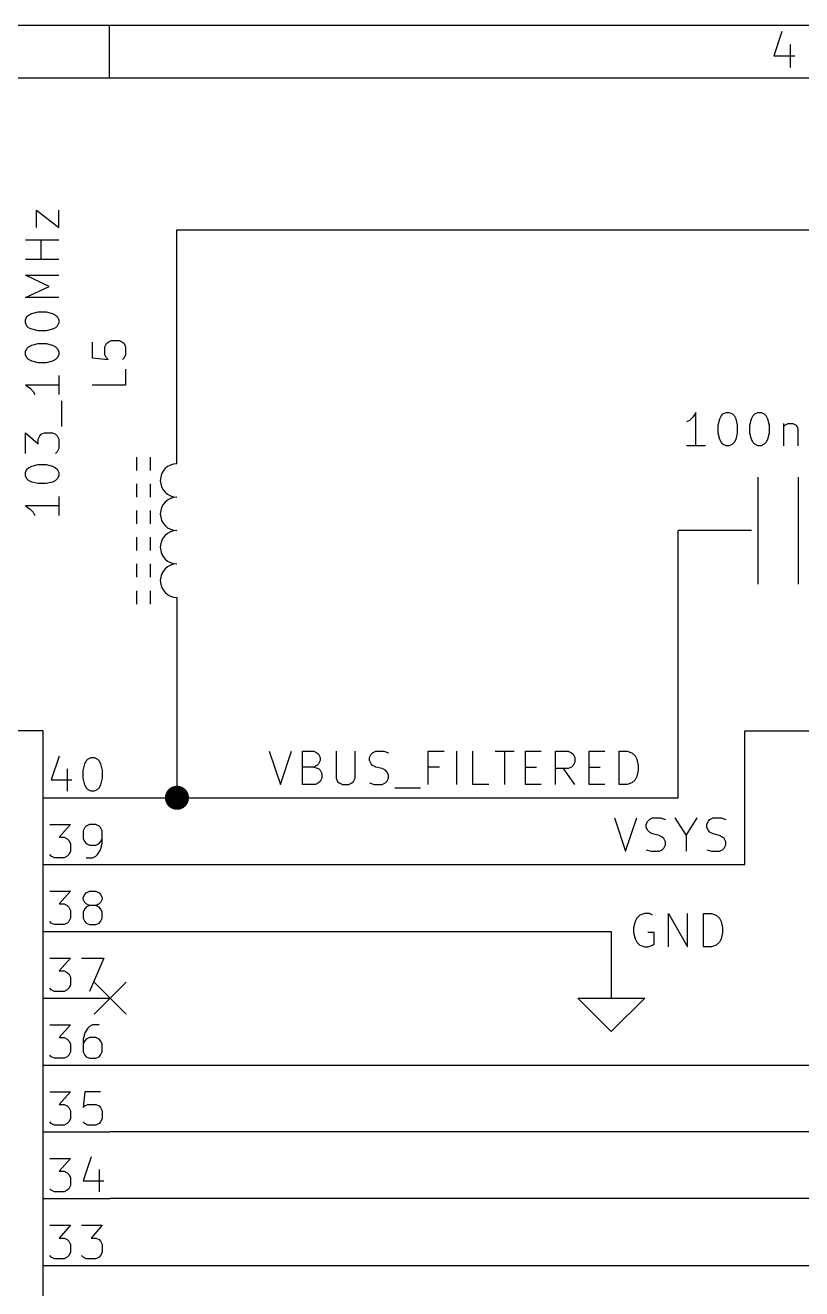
# Model space of a CAD drawing. Extents: x 0.4 to 11.3, y -7.9 to -0.4.
# Drawn here: x 6.173 to 7.335, y -2.285 to -0.394 of the extents above; entities that cross this region are included whole.
import ezdxf

# ---------------------------------------------------------------- set-up
doc = ezdxf.new("R2010")
doc.units = 0
doc.header["$MEASUREMENT"] = 0
for name, color, linetype in [('BLUE2', 5, 'CONTINUOUS'), ('CYAN2', 4, 'CONTINUOUS'), ('GRAY1', 251, 'CONTINUOUS'), ('GREEN3', 91, 'CONTINUOUS'), ('LYELLOW', 51, 'CONTINUOUS'), ('RED2', 1, 'CONTINUOUS'), ('RED3', 11, 'CONTINUOUS')]:
    doc.layers.add(name, color=color, linetype=linetype)

msp = doc.modelspace()

# ---------------------------------------------------------------- linework, layer by layer
at = {"layer": 'BLUE2', "linetype": 'CONTINUOUS'}
for p, q in [((6.276, -1.826), (6.324, -1.874)), ((6.324, -1.826), (6.276, -1.874))]:
    msp.add_line(p, q, dxfattribs=at)
at = {"layer": 'CYAN2', "linetype": 'CONTINUOUS'}
for p, q in [((6.1898, -0.696429), (6.1898, -0.67024)), ((6.1898, -0.67024), (6.22313, -0.696429)), ((6.1898, -0.696429), (6.1898, -0.67024)), ((6.1898, -0.67024), (6.22313, -0.696429)), ((6.22313, -0.696429), (6.22313, -0.67024)), ((6.22313, -0.696429), (6.22313, -0.67024)), ((6.22313, -0.71548), (6.17313, -0.71548)), ((6.22313, -0.71548), (6.17313, -0.71548)), ((6.19694, -0.744051), (6.19694, -0.71548)), ((6.19694, -0.744051), (6.19694, -0.71548)), ((6.22313, -0.744051), (6.17313, -0.744051)), ((6.22313, -0.744051), (6.17313, -0.744051)), ((6.20885, -0.784524), (6.17313, -0.767858)), ((6.17313, -0.767858), (6.22313, -0.767858)), ((6.20885, -0.784524), (6.17313, -0.767858)), ((6.17313, -0.767858), (6.22313, -0.767858)), ((6.17313, -0.801193), (6.20885, -0.784524)), ((6.17313, -0.801193), (6.20885, -0.784524)), ((6.22313, -0.801193), (6.17313, -0.801193)), ((6.22313, -0.801193), (6.17313, -0.801193)), ((6.17313, -0.834524), (6.17551, -0.829764)), ((6.17313, -0.834524), (6.17551, -0.829764)), ((6.17551, -0.829764), (6.17789, -0.827382)), ((6.17551, -0.829764), (6.17789, -0.827382)), ((6.17789, -0.827382), (6.18265, -0.825)), ((6.17789, -0.827382), (6.18265, -0.825)), ((6.18265, -0.825), (6.19218, -0.822618)), ((6.18265, -0.825), (6.19218, -0.822618)), ((6.19218, -0.822618), (6.20408, -0.822618)), ((6.19218, -0.822618), (6.20408, -0.822618)), ((6.20408, -0.822618), (6.21361, -0.825)), ((6.20408, -0.822618), (6.21361, -0.825)), ((6.21361, -0.825), (6.21837, -0.827382)), ((6.21361, -0.825), (6.21837, -0.827382)), ((6.21837, -0.827382), (6.22075, -0.829764)), ((6.21837, -0.827382), (6.22075, -0.829764)), ((6.22075, -0.829764), (6.22313, -0.834524)), ((6.22075, -0.829764), (6.22313, -0.834524)), ((6.17313, -0.839287), (6.17313, -0.834524)), ((6.17313, -0.839287), (6.17313, -0.834524)), ((6.17551, -0.844047), (6.17313, -0.839287)), ((6.17551, -0.844047), (6.17313, -0.839287)), ((6.17789, -0.846429), (6.17551, -0.844047)), ((6.17789, -0.846429), (6.17551, -0.844047)), ((6.18265, -0.848811), (6.17789, -0.846429)), ((6.18265, -0.848811), (6.17789, -0.846429)), ((6.19218, -0.851189), (6.18265, -0.848811)), ((6.19218, -0.851189), (6.18265, -0.848811)), ((6.21361, -0.848811), (6.20408, -0.851189)), ((6.21361, -0.848811), (6.20408, -0.851189)), ((6.21837, -0.846429), (6.21361, -0.848811)), ((6.21837, -0.846429), (6.21361, -0.848811)), ((6.22075, -0.844047), (6.21837, -0.846429)), ((6.22075, -0.844047), (6.21837, -0.846429)), ((6.22313, -0.839287), (6.22075, -0.844047)), ((6.22313, -0.839287), (6.22075, -0.844047)), ((6.22313, -0.834524), (6.22313, -0.839287)), ((6.22313, -0.834524), (6.22313, -0.839287)), ((6.20408, -0.851189), (6.19218, -0.851189)), ((6.20408, -0.851189), (6.19218, -0.851189)), ((6.27313, -0.867854), (6.27313, -0.891665)), ((6.27313, -0.867854), (6.27313, -0.891665)), ((6.29456, -0.870236), (6.29694, -0.867854)), ((6.29456, -0.870236), (6.29694, -0.867854)), ((6.29694, -0.867854), (6.3017, -0.865472)), ((6.29694, -0.867854), (6.3017, -0.865472)), ((6.3017, -0.865472), (6.31361, -0.865472)), ((6.3017, -0.865472), (6.31361, -0.865472)), ((6.31361, -0.865472), (6.31837, -0.867854)), ((6.31361, -0.865472), (6.31837, -0.867854)), ((6.31837, -0.867854), (6.32075, -0.870236)), ((6.31837, -0.867854), (6.32075, -0.870236)), ((6.17313, -0.882142), (6.17551, -0.877382)), ((6.17313, -0.882142), (6.17551, -0.877382)), ((6.17313, -0.886906), (6.17313, -0.882142)), ((6.17313, -0.886906), (6.17313, -0.882142)), ((6.17551, -0.891665), (6.17313, -0.886906)), ((6.17551, -0.891665), (6.17313, -0.886906)), ((6.17551, -0.877382), (6.17789, -0.875)), ((6.17551, -0.877382), (6.17789, -0.875)), ((6.17789, -0.875), (6.18265, -0.872618)), ((6.17789, -0.875), (6.18265, -0.872618)), ((6.18265, -0.872618), (6.19218, -0.870236)), ((6.18265, -0.872618), (6.19218, -0.870236)), ((6.19218, -0.870236), (6.20408, -0.870236)), ((6.19218, -0.870236), (6.20408, -0.870236)), ((6.20408, -0.870236), (6.21361, -0.872618)), ((6.20408, -0.870236), (6.21361, -0.872618)), ((6.21361, -0.872618), (6.21837, -0.875)), ((6.21361, -0.872618), (6.21837, -0.875)), ((6.21837, -0.875), (6.22075, -0.877382)), ((6.21837, -0.875), (6.22075, -0.877382)), ((6.22075, -0.877382), (6.22313, -0.882142)), ((6.22075, -0.877382), (6.22313, -0.882142)), ((6.22313, -0.886906), (6.22075, -0.891665)), ((6.22313, -0.886906), (6.22075, -0.891665)), ((6.22313, -0.882142), (6.22313, -0.886906)), ((6.22313, -0.882142), (6.22313, -0.886906)), ((6.29218, -0.874996), (6.29456, -0.870236)), ((6.29218, -0.874996), (6.29456, -0.870236)), ((6.29218, -0.886902), (6.29218, -0.874996)), ((6.29218, -0.886902), (6.29218, -0.874996)), ((6.29456, -0.891665), (6.29218, -0.886902)), ((6.29456, -0.891665), (6.29218, -0.886902)), ((6.32075, -0.870236), (6.32313, -0.874996)), ((6.32075, -0.870236), (6.32313, -0.874996)), ((6.32313, -0.886902), (6.32075, -0.891665)), ((6.32313, -0.886902), (6.32075, -0.891665)), ((6.32313, -0.874996), (6.32313, -0.886902)), ((6.32313, -0.874996), (6.32313, -0.886902)), ((6.17789, -0.894047), (6.17551, -0.891665)), ((6.17789, -0.894047), (6.17551, -0.891665)), ((6.18265, -0.896429), (6.17789, -0.894047)), ((6.18265, -0.896429), (6.17789, -0.894047)), ((6.19218, -0.898807), (6.18265, -0.896429)), ((6.19218, -0.898807), (6.18265, -0.896429)), ((6.20408, -0.898807), (6.19218, -0.898807)), ((6.20408, -0.898807), (6.19218, -0.898807)), ((6.21361, -0.896429), (6.20408, -0.898807)), ((6.21361, -0.896429), (6.20408, -0.898807)), ((6.21837, -0.894047), (6.21361, -0.896429)), ((6.21837, -0.894047), (6.21361, -0.896429)), ((6.22075, -0.891665), (6.21837, -0.894047)), ((6.22075, -0.891665), (6.21837, -0.894047)), ((6.27313, -0.891665), (6.29694, -0.894043)), ((6.27313, -0.891665), (6.29694, -0.894043)), ((6.29694, -0.894043), (6.29456, -0.891665)), ((6.29694, -0.894043), (6.29456, -0.891665)), ((6.32075, -0.891665), (6.31837, -0.894043)), ((6.32075, -0.891665), (6.31837, -0.894043)), ((6.22313, -0.917854), (6.22313, -0.946425)), ((6.22313, -0.917854), (6.22313, -0.946425)), ((6.32313, -0.908331), (6.32313, -0.932142)), ((6.32313, -0.908331), (6.32313, -0.932142)), ((6.22313, -0.932142), (6.17313, -0.932142)), ((6.17313, -0.932142), (6.18028, -0.936902)), ((6.22313, -0.932142), (6.17313, -0.932142)), ((6.17313, -0.932142), (6.18028, -0.936902)), ((6.18028, -0.936902), (6.18504, -0.941665)), ((6.18028, -0.936902), (6.18504, -0.941665)), ((6.18504, -0.941665), (6.18742, -0.946425)), ((6.18504, -0.941665), (6.18742, -0.946425)), ((6.32313, -0.932142), (6.27313, -0.932142)), ((6.32313, -0.932142), (6.27313, -0.932142)), ((6.22789, -0.994047), (6.22789, -0.955949)), ((6.22789, -0.994047), (6.22789, -0.955949)), ((7.17186, -0.980276), (7.1671, -0.985035)), ((7.17662, -0.97313), (7.17186, -0.980276)), ((7.17662, -1.02313), (7.17662, -0.97313)), ((7.20996, -0.992177), (7.21233, -0.982654)), ((7.21233, -0.982654), (7.21472, -0.977894)), ((7.21472, -0.977894), (7.2171, -0.975512)), ((7.2171, -0.975512), (7.22186, -0.97313)), ((7.22186, -0.97313), (7.22662, -0.97313)), ((7.22662, -0.97313), (7.23138, -0.975512)), ((7.23138, -0.975512), (7.23376, -0.977894)), ((7.23376, -0.977894), (7.23615, -0.982654)), ((7.23615, -0.982654), (7.23853, -0.992177)), ((7.25757, -0.992177), (7.25995, -0.982654)), ((7.25995, -0.982654), (7.26233, -0.977894)), ((7.26233, -0.977894), (7.26472, -0.975512)), ((7.26472, -0.975512), (7.26948, -0.97313)), ((7.26948, -0.97313), (7.27424, -0.97313)), ((7.27424, -0.97313), (7.279, -0.975512)), ((7.279, -0.975512), (7.28138, -0.977894)), ((7.28138, -0.977894), (7.28376, -0.982654)), ((7.28376, -0.982654), (7.28615, -0.992177)), ((7.1671, -0.985035), (7.16234, -0.987417)), ((7.20996, -1.00408), (7.20996, -0.992177)), ((7.23853, -0.992177), (7.23853, -1.00408)), ((7.25757, -1.00408), (7.25757, -0.992177)), ((7.28615, -0.992177), (7.28615, -1.00408)), ((7.30757, -0.989799), (7.30757, -1.02313)), ((7.30757, -0.994559), (7.30995, -0.992177)), ((7.30995, -0.992177), (7.31472, -0.989799)), ((7.31472, -0.989799), (7.32186, -0.989799)), ((7.32186, -0.989799), (7.32662, -0.992177)), ((7.32662, -0.992177), (7.329, -0.996941)), ((7.329, -0.996941), (7.329, -1.02313)), ((6.17313, -1.03452), (6.17313, -1.00357)), ((6.17313, -1.00357), (6.19218, -1.02024)), ((6.17313, -1.03452), (6.17313, -1.00357)), ((6.17313, -1.00357), (6.19218, -1.02024)), ((6.19218, -1.01309), (6.19456, -1.00833)), ((6.19218, -1.01309), (6.19456, -1.00833)), ((6.19218, -1.02024), (6.19218, -1.01309)), ((6.19218, -1.02024), (6.19218, -1.01309)), ((6.19456, -1.00833), (6.19694, -1.00595)), ((6.19456, -1.00833), (6.19694, -1.00595)), ((6.19694, -1.00595), (6.2017, -1.00357)), ((6.19694, -1.00595), (6.2017, -1.00357)), ((6.2017, -1.00357), (6.21361, -1.00357)), ((6.2017, -1.00357), (6.21361, -1.00357)), ((6.21361, -1.00357), (6.21837, -1.00595)), ((6.21361, -1.00357), (6.21837, -1.00595)), ((6.21837, -1.00595), (6.22075, -1.00833)), ((6.21837, -1.00595), (6.22075, -1.00833)), ((6.22075, -1.00833), (6.22313, -1.01309)), ((6.22075, -1.00833), (6.22313, -1.01309)), ((6.22313, -1.01309), (6.22313, -1.02738)), ((6.22313, -1.01309), (6.22313, -1.02738)), ((7.21233, -1.01361), (7.20996, -1.00408)), ((7.21472, -1.01837), (7.21233, -1.01361)), ((7.2171, -1.02075), (7.21472, -1.01837)), ((7.22186, -1.02313), (7.2171, -1.02075)), ((7.23138, -1.02075), (7.22662, -1.02313)), ((7.23376, -1.01837), (7.23138, -1.02075)), ((7.23615, -1.01361), (7.23376, -1.01837)), ((7.23853, -1.00408), (7.23615, -1.01361)), ((7.25995, -1.01361), (7.25757, -1.00408)), ((7.26233, -1.01837), (7.25995, -1.01361)), ((7.26472, -1.02075), (7.26233, -1.01837)), ((7.26948, -1.02313), (7.26472, -1.02075)), ((7.279, -1.02075), (7.27424, -1.02313)), ((7.28138, -1.01837), (7.279, -1.02075)), ((7.28376, -1.01361), (7.28138, -1.01837)), ((7.28615, -1.00408), (7.28376, -1.01361)), ((6.22075, -1.03214), (6.21837, -1.03452)), ((6.22075, -1.03214), (6.21837, -1.03452)), ((6.22313, -1.02738), (6.22075, -1.03214)), ((6.22313, -1.02738), (6.22075, -1.03214)), ((7.19091, -1.02313), (7.16234, -1.02313)), ((7.22662, -1.02313), (7.22186, -1.02313)), ((7.27424, -1.02313), (7.26948, -1.02313)), ((6.17313, -1.06309), (6.17551, -1.05833)), ((6.17313, -1.06309), (6.17551, -1.05833)), ((6.17551, -1.05833), (6.17789, -1.05595)), ((6.17551, -1.05833), (6.17789, -1.05595)), ((6.17789, -1.05595), (6.18265, -1.05357)), ((6.17789, -1.05595), (6.18265, -1.05357)), ((6.18265, -1.05357), (6.19218, -1.05119)), ((6.18265, -1.05357), (6.19218, -1.05119)), ((6.19218, -1.05119), (6.20408, -1.05119)), ((6.19218, -1.05119), (6.20408, -1.05119)), ((6.20408, -1.05119), (6.21361, -1.05357)), ((6.20408, -1.05119), (6.21361, -1.05357)), ((6.21361, -1.05357), (6.21837, -1.05595)), ((6.21361, -1.05357), (6.21837, -1.05595)), ((6.21837, -1.05595), (6.22075, -1.05833)), ((6.21837, -1.05595), (6.22075, -1.05833)), ((6.22075, -1.05833), (6.22313, -1.06309)), ((6.22075, -1.05833), (6.22313, -1.06309)), ((6.17313, -1.06785), (6.17313, -1.06309)), ((6.17313, -1.06785), (6.17313, -1.06309)), ((6.17551, -1.07261), (6.17313, -1.06785)), ((6.17551, -1.07261), (6.17313, -1.06785)), ((6.17789, -1.075), (6.17551, -1.07261)), ((6.17789, -1.075), (6.17551, -1.07261)), ((6.18265, -1.07738), (6.17789, -1.075)), ((6.18265, -1.07738), (6.17789, -1.075)), ((6.19218, -1.07976), (6.18265, -1.07738)), ((6.19218, -1.07976), (6.18265, -1.07738)), ((6.21361, -1.07738), (6.20408, -1.07976)), ((6.21361, -1.07738), (6.20408, -1.07976)), ((6.21837, -1.075), (6.21361, -1.07738)), ((6.21837, -1.075), (6.21361, -1.07738)), ((6.22075, -1.07261), (6.21837, -1.075)), ((6.22075, -1.07261), (6.21837, -1.075)), ((6.22313, -1.06785), (6.22075, -1.07261)), ((6.22313, -1.06785), (6.22075, -1.07261)), ((6.22313, -1.06309), (6.22313, -1.06785)), ((6.22313, -1.06309), (6.22313, -1.06785)), ((6.20408, -1.07976), (6.19218, -1.07976)), ((6.20408, -1.07976), (6.19218, -1.07976)), ((6.22313, -1.11309), (6.17313, -1.11309)), ((6.17313, -1.11309), (6.18028, -1.11785)), ((6.22313, -1.11309), (6.17313, -1.11309)), ((6.17313, -1.11309), (6.18028, -1.11785)), ((6.22313, -1.0988), (6.22313, -1.12737)), ((6.22313, -1.0988), (6.22313, -1.12737)), ((6.18028, -1.11785), (6.18504, -1.12261)), ((6.18028, -1.11785), (6.18504, -1.12261)), ((6.18504, -1.12261), (6.18742, -1.12737)), ((6.18504, -1.12261), (6.18742, -1.12737)), ((7.08571, -1.73504), (7.08333, -1.74456)), ((7.08809, -1.73028), (7.08571, -1.73504)), ((7.09286, -1.72551), (7.08809, -1.73028)), ((7.1, -1.72313), (7.09286, -1.72551)), ((7.10714, -1.72313), (7.1, -1.72313)), ((7.11191, -1.72551), (7.10714, -1.72313)), ((7.13571, -1.77313), (7.13571, -1.72313)), ((7.13571, -1.72313), (7.16428, -1.77313)), ((7.16428, -1.77313), (7.16428, -1.72313)), ((7.18809, -1.77313), (7.18809, -1.72313)), ((7.18809, -1.72313), (7.2, -1.72313)), ((7.2, -1.72313), (7.20714, -1.72551)), ((7.20714, -1.72551), (7.21191, -1.73028)), ((7.21191, -1.73028), (7.21429, -1.73504)), ((7.21429, -1.73504), (7.21667, -1.74456)), ((7.08333, -1.74456), (7.08333, -1.7517)), ((7.08333, -1.7517), (7.08571, -1.76122)), ((7.11428, -1.7517), (7.10476, -1.7517)), ((7.11428, -1.76837), (7.11428, -1.7517)), ((7.21667, -1.7517), (7.21429, -1.76122)), ((7.21667, -1.74456), (7.21667, -1.7517)), ((7.08571, -1.76122), (7.08809, -1.76599)), ((7.08809, -1.76599), (7.09286, -1.77075)), ((7.09286, -1.77075), (7.1, -1.77313)), ((7.1, -1.77313), (7.10476, -1.77313)), ((7.10476, -1.77313), (7.11191, -1.77075)), ((7.11191, -1.77075), (7.11428, -1.76837)), ((7.2, -1.77313), (7.18809, -1.77313)), ((7.20714, -1.77075), (7.2, -1.77313)), ((7.21191, -1.76599), (7.20714, -1.77075)), ((7.21429, -1.76122), (7.21191, -1.76599))]:
    msp.add_line(p, q, dxfattribs=at)
at = {"layer": 'GRAY1', "linetype": 'CONTINUOUS'}
for p, q in [((6.53809, -1.48013), (6.55476, -1.53013)), ((6.55476, -1.53013), (6.57143, -1.48013)), ((6.58809, -1.53013), (6.58809, -1.48013)), ((6.58809, -1.48013), (6.60476, -1.48013)), ((6.60476, -1.48013), (6.60952, -1.48251)), ((6.60952, -1.48251), (6.61191, -1.48489)), ((6.61191, -1.48489), (6.61429, -1.48965)), ((6.61429, -1.48965), (6.61429, -1.49441)), ((6.63809, -1.48013), (6.63809, -1.5206)), ((6.66667, -1.5206), (6.66667, -1.48013)), ((6.6881, -1.48965), (6.69048, -1.48489)), ((6.6881, -1.49441), (6.6881, -1.48965)), ((6.69048, -1.48489), (6.69286, -1.48251)), ((6.69286, -1.48251), (6.69762, -1.48013)), ((6.69762, -1.48013), (6.70952, -1.48013)), ((6.70952, -1.48013), (6.71667, -1.48251)), ((6.77619, -1.53013), (6.77619, -1.48013)), ((6.77619, -1.48013), (6.8, -1.48013)), ((6.81905, -1.53013), (6.81905, -1.48013)), ((6.84286, -1.53013), (6.84286, -1.48013)), ((6.87619, -1.48013), (6.90476, -1.48013)), ((6.89048, -1.53013), (6.89048, -1.48013)), ((6.92143, -1.53013), (6.92143, -1.48013)), ((6.92143, -1.48013), (6.94524, -1.48013)), ((6.96667, -1.53013), (6.96667, -1.48013)), ((6.96667, -1.48013), (6.98571, -1.48013)), ((6.98571, -1.48013), (6.99048, -1.48251)), ((6.99048, -1.48251), (6.99286, -1.48489)), ((6.99286, -1.48489), (6.99524, -1.48965)), ((6.99524, -1.48965), (6.99524, -1.4968)), ((7.01667, -1.53013), (7.01667, -1.48013)), ((7.01667, -1.48013), (7.04048, -1.48013)), ((7.0619, -1.53013), (7.0619, -1.48013)), ((7.0619, -1.48013), (7.07381, -1.48013)), ((7.07381, -1.48013), (7.08095, -1.48251)), ((7.08095, -1.48251), (7.08571, -1.48727)), ((7.08571, -1.48727), (7.08809, -1.49203)), ((7.08809, -1.49203), (7.09047, -1.50156)), ((6.60476, -1.50394), (6.58809, -1.50394)), ((6.60952, -1.50156), (6.60476, -1.50394)), ((6.60476, -1.50394), (6.61191, -1.50632)), ((6.61191, -1.49917), (6.60952, -1.50156)), ((6.61429, -1.49441), (6.61191, -1.49917)), ((6.61191, -1.50632), (6.61429, -1.5087)), ((6.61429, -1.5087), (6.61667, -1.51346)), ((6.69048, -1.49917), (6.6881, -1.49441)), ((6.69286, -1.50156), (6.69048, -1.49917)), ((6.69762, -1.50394), (6.69286, -1.50156)), ((6.70715, -1.50632), (6.69762, -1.50394)), ((6.71191, -1.5087), (6.70715, -1.50632)), ((6.71429, -1.51108), (6.71191, -1.5087)), ((6.71667, -1.51584), (6.71429, -1.51108)), ((6.79286, -1.50394), (6.77619, -1.50394)), ((6.92143, -1.50394), (6.9381, -1.50394)), ((6.98571, -1.50632), (6.96667, -1.50632)), ((6.99524, -1.53013), (6.97857, -1.50632)), ((6.99048, -1.50394), (6.98571, -1.50632)), ((6.99286, -1.50156), (6.99048, -1.50394)), ((6.99524, -1.4968), (6.99286, -1.50156)), ((7.01667, -1.50394), (7.03333, -1.50394)), ((7.09047, -1.5087), (7.08809, -1.51822)), ((7.09047, -1.50156), (7.09047, -1.5087)), ((6.60714, -1.53013), (6.58809, -1.53013)), ((6.61191, -1.52775), (6.60714, -1.53013)), ((6.61429, -1.52537), (6.61191, -1.52775)), ((6.61667, -1.5206), (6.61429, -1.52537)), ((6.61667, -1.51346), (6.61667, -1.5206)), ((6.63809, -1.5206), (6.64048, -1.52537)), ((6.64048, -1.52537), (6.64286, -1.52775)), ((6.64286, -1.52775), (6.64762, -1.53013)), ((6.64762, -1.53013), (6.65714, -1.53013)), ((6.65714, -1.53013), (6.66191, -1.52775)), ((6.66191, -1.52775), (6.66429, -1.52537)), ((6.66429, -1.52537), (6.66667, -1.5206)), ((6.6881, -1.52775), (6.69524, -1.53013)), ((6.69524, -1.53013), (6.70715, -1.53013)), ((6.70715, -1.53013), (6.71191, -1.52775)), ((6.71191, -1.52775), (6.71429, -1.52537)), ((6.71429, -1.52537), (6.71667, -1.5206)), ((6.71667, -1.5206), (6.71667, -1.51584)), ((6.86667, -1.53013), (6.84286, -1.53013)), ((6.94524, -1.53013), (6.92143, -1.53013)), ((7.04048, -1.53013), (7.01667, -1.53013)), ((7.07381, -1.53013), (7.0619, -1.53013)), ((7.08095, -1.52775), (7.07381, -1.53013)), ((7.08571, -1.52298), (7.08095, -1.52775)), ((7.08809, -1.51822), (7.08571, -1.52298)), ((6.72619, -1.53489), (6.76429, -1.53489)), ((7.05476, -1.58013), (7.07143, -1.63013)), ((7.07143, -1.63013), (7.08809, -1.58013)), ((7.10238, -1.58965), (7.10476, -1.58489)), ((7.10476, -1.58489), (7.10714, -1.58251)), ((7.10714, -1.58251), (7.11191, -1.58013)), ((7.11191, -1.58013), (7.12381, -1.58013)), ((7.12381, -1.58013), (7.13095, -1.58251)), ((7.14524, -1.58013), (7.1619, -1.60632)), ((7.1619, -1.60632), (7.17857, -1.58013)), ((7.19286, -1.58965), (7.19524, -1.58489)), ((7.19524, -1.58489), (7.19762, -1.58251)), ((7.19762, -1.58251), (7.20238, -1.58013)), ((7.20238, -1.58013), (7.21428, -1.58013)), ((7.21428, -1.58013), (7.22143, -1.58251)), ((7.10238, -1.59441), (7.10238, -1.58965)), ((7.10476, -1.59917), (7.10238, -1.59441)), ((7.10714, -1.60156), (7.10476, -1.59917)), ((7.11191, -1.60394), (7.10714, -1.60156)), ((7.12143, -1.60632), (7.11191, -1.60394)), ((7.12619, -1.6087), (7.12143, -1.60632)), ((7.1619, -1.60632), (7.1619, -1.63013)), ((7.19286, -1.59441), (7.19286, -1.58965)), ((7.19524, -1.59917), (7.19286, -1.59441)), ((7.19762, -1.60156), (7.19524, -1.59917)), ((7.20238, -1.60394), (7.19762, -1.60156)), ((7.21191, -1.60632), (7.20238, -1.60394)), ((7.21667, -1.6087), (7.21191, -1.60632)), ((7.12857, -1.61108), (7.12619, -1.6087)), ((7.12619, -1.62775), (7.12857, -1.62537)), ((7.13095, -1.61584), (7.12857, -1.61108)), ((7.12857, -1.62537), (7.13095, -1.6206)), ((7.13095, -1.6206), (7.13095, -1.61584)), ((7.21905, -1.61108), (7.21667, -1.6087)), ((7.21667, -1.62775), (7.21905, -1.62537)), ((7.22143, -1.61584), (7.21905, -1.61108)), ((7.21905, -1.62537), (7.22143, -1.6206)), ((7.22143, -1.6206), (7.22143, -1.61584)), ((7.10238, -1.62775), (7.10952, -1.63013)), ((7.10952, -1.63013), (7.12143, -1.63013)), ((7.12143, -1.63013), (7.12619, -1.62775)), ((7.19286, -1.62775), (7.2, -1.63013)), ((7.2, -1.63013), (7.21191, -1.63013)), ((7.21191, -1.63013), (7.21667, -1.62775))]:
    msp.add_line(p, q, dxfattribs=at)
at = {"layer": 'GREEN3', "linetype": 'CONTINUOUS'}
for p, q in [((6.4, -1), (6.4, -0.7)), ((6.4, -0.7), (8.65, -0.7)), ((7.15, -1.55), (7.15, -1.15)), ((6.4, -1.3), (6.4, -1.55)), ((7.25, -1.65), (7.25, -1.45)), ((7.25, -1.45), (7.6, -1.45)), ((6.3, -1.55), (6.4, -1.55)), ((6.4, -1.55), (7.15, -1.55)), ((6.3, -1.65), (7.25, -1.65)), ((6.3, -1.75), (7.05, -1.75)), ((7.05, -1.75), (7.05, -1.8)), ((6.3, -1.95), (7.55, -1.95)), ((8.7, -2.05), (6.3, -2.05)), ((8.9, -2.15), (6.3, -2.15)), ((6.3, -2.25), (8.8, -2.25))]:
    msp.add_line(p, q, dxfattribs=at)
at = {"layer": 'GREEN3', "const_width": 0.018}
msp.add_lwpolyline([(6.391, -1.55, 1), (6.409, -1.55, 1)], format="xyb", close=True, dxfattribs=at)
at = {"layer": 'LYELLOW', "linetype": 'CONTINUOUS'}
for p, q in [((6.2, -1.45), (5, -1.45)), ((6.2, -3.55), (6.2, -1.45))]:
    msp.add_line(p, q, dxfattribs=at)
at = {"layer": 'RED2', "linetype": 'CONTINUOUS'}
for p, q in [((0.393701, -0.393701), (11.2993, -0.393701)), ((6.29921, -0.472441), (6.29921, -0.393701)), ((7.3054, -0.403134), (7.29321, -0.439689)), ((7.31758, -0.42263), (7.31758, -0.456752)), ((7.29321, -0.439689), (7.32489, -0.439689)), ((0.472441, -0.472441), (11.2206, -0.472441)), ((6.4, -1.05), (6.4, -1)), ((6.4, -1.05), (6.4, -1)), ((6.34, -1.06), (6.34, -1.04)), ((6.36, -1.04), (6.36, -1.06)), ((7.27, -1.23), (7.27, -1.07)), ((7.33, -1.23), (7.33, -1.07)), ((6.34, -1.1), (6.34, -1.08)), ((6.36, -1.08), (6.36, -1.1)), ((6.34, -1.14), (6.34, -1.12)), ((6.36, -1.12), (6.36, -1.14)), ((7.26, -1.15), (7.15, -1.15)), ((6.34, -1.18), (6.34, -1.16)), ((6.36, -1.16), (6.36, -1.18)), ((6.34, -1.22), (6.34, -1.2)), ((6.36, -1.2), (6.36, -1.22)), ((6.34, -1.26), (6.34, -1.24)), ((6.36, -1.24), (6.36, -1.26)), ((6.4, -1.25), (6.4, -1.3)), ((6.4, -1.25), (6.4, -1.3)), ((6.2, -1.45), (5, -1.45)), ((6.2, -3.55), (6.2, -1.45)), ((6.2, -1.55), (6.3, -1.55)), ((6.2, -1.55), (6.3, -1.55)), ((6.2, -1.65), (6.3, -1.65)), ((6.2, -1.65), (6.3, -1.65)), ((6.2, -1.75), (6.3, -1.75)), ((6.2, -1.75), (6.3, -1.75)), ((7.05, -1.8), (7.05, -1.85)), ((6.2, -1.85), (6.3, -1.85)), ((6.2, -1.85), (6.3, -1.85)), ((7.05, -1.9), (7, -1.85)), ((7, -1.85), (7.05, -1.85)), ((7.05, -1.85), (7.1, -1.85)), ((7.1, -1.85), (7.05, -1.9)), ((6.2, -1.95), (6.3, -1.95)), ((6.2, -1.95), (6.3, -1.95)), ((6.2, -2.05), (6.3, -2.05)), ((6.2, -2.05), (6.3, -2.05)), ((6.2, -2.15), (6.3, -2.15)), ((6.2, -2.15), (6.3, -2.15)), ((6.2, -2.25), (6.3, -2.25)), ((6.2, -2.25), (6.3, -2.25))]:
    msp.add_line(p, q, dxfattribs=at)
at = {"layer": 'RED2'}
for centre in [(6.40011, -1.075), (6.40011, -1.125), (6.40011, -1.175), (6.40011, -1.225)]:
    msp.add_arc(centre, 0.025, -269.756, -90.2436, dxfattribs=at)
at = {"layer": 'RED3', "linetype": 'CONTINUOUS'}
for p, q in [((6.22381, -1.4875), (6.21191, -1.52321)), ((6.22381, -1.4875), (6.21191, -1.52321)), ((6.26428, -1.49464), (6.26667, -1.49226)), ((6.26428, -1.49464), (6.26667, -1.49226)), ((6.26667, -1.49226), (6.27143, -1.48988)), ((6.26667, -1.49226), (6.27143, -1.48988)), ((6.27143, -1.48988), (6.27619, -1.48988)), ((6.27143, -1.48988), (6.27619, -1.48988)), ((6.27619, -1.48988), (6.28095, -1.49226)), ((6.27619, -1.48988), (6.28095, -1.49226)), ((6.28095, -1.49226), (6.28333, -1.49464)), ((6.28095, -1.49226), (6.28333, -1.49464)), ((6.23571, -1.50655), (6.23571, -1.53988)), ((6.23571, -1.50655), (6.23571, -1.53988)), ((6.25952, -1.50893), (6.2619, -1.4994)), ((6.25952, -1.50893), (6.2619, -1.4994)), ((6.25952, -1.52083), (6.25952, -1.50893)), ((6.25952, -1.52083), (6.25952, -1.50893)), ((6.2619, -1.4994), (6.26428, -1.49464)), ((6.2619, -1.4994), (6.26428, -1.49464)), ((6.28333, -1.49464), (6.28571, -1.4994)), ((6.28333, -1.49464), (6.28571, -1.4994)), ((6.28571, -1.4994), (6.28809, -1.50893)), ((6.28571, -1.4994), (6.28809, -1.50893)), ((6.28809, -1.50893), (6.28809, -1.52083)), ((6.28809, -1.50893), (6.28809, -1.52083)), ((6.21191, -1.52321), (6.24285, -1.52321)), ((6.21191, -1.52321), (6.24285, -1.52321)), ((6.2619, -1.53035), (6.25952, -1.52083)), ((6.2619, -1.53035), (6.25952, -1.52083)), ((6.26428, -1.53512), (6.2619, -1.53035)), ((6.26428, -1.53512), (6.2619, -1.53035)), ((6.28571, -1.53035), (6.28333, -1.53512)), ((6.28571, -1.53035), (6.28333, -1.53512)), ((6.28809, -1.52083), (6.28571, -1.53035)), ((6.28809, -1.52083), (6.28571, -1.53035)), ((6.26667, -1.5375), (6.26428, -1.53512)), ((6.26667, -1.5375), (6.26428, -1.53512)), ((6.27143, -1.53988), (6.26667, -1.5375)), ((6.27143, -1.53988), (6.26667, -1.5375)), ((6.27619, -1.53988), (6.27143, -1.53988)), ((6.27619, -1.53988), (6.27143, -1.53988)), ((6.28095, -1.5375), (6.27619, -1.53988)), ((6.28095, -1.5375), (6.27619, -1.53988)), ((6.28333, -1.53512), (6.28095, -1.5375)), ((6.28333, -1.53512), (6.28095, -1.5375)), ((6.20952, -1.58988), (6.24048, -1.58988)), ((6.20952, -1.58988), (6.24048, -1.58988)), ((6.24048, -1.58988), (6.22381, -1.60893)), ((6.24048, -1.58988), (6.22381, -1.60893)), ((6.2619, -1.59464), (6.25952, -1.5994)), ((6.2619, -1.59464), (6.25952, -1.5994)), ((6.25952, -1.5994), (6.25952, -1.61131)), ((6.25952, -1.5994), (6.25952, -1.61131)), ((6.26428, -1.59226), (6.2619, -1.59464)), ((6.26428, -1.59226), (6.2619, -1.59464)), ((6.26905, -1.58988), (6.26428, -1.59226)), ((6.26905, -1.58988), (6.26428, -1.59226)), ((6.27857, -1.58988), (6.26905, -1.58988)), ((6.27857, -1.58988), (6.26905, -1.58988)), ((6.28333, -1.59226), (6.27857, -1.58988)), ((6.28333, -1.59226), (6.27857, -1.58988)), ((6.28571, -1.59464), (6.28333, -1.59226)), ((6.28571, -1.59464), (6.28333, -1.59226)), ((6.28809, -1.5994), (6.28571, -1.59464)), ((6.28809, -1.5994), (6.28571, -1.59464)), ((6.28809, -1.61845), (6.28809, -1.5994)), ((6.28809, -1.61845), (6.28809, -1.5994)), ((6.22381, -1.60893), (6.23095, -1.60893)), ((6.22381, -1.60893), (6.23095, -1.60893)), ((6.23095, -1.60893), (6.23571, -1.61131)), ((6.23095, -1.60893), (6.23571, -1.61131)), ((6.23571, -1.61131), (6.23809, -1.61369)), ((6.23571, -1.61131), (6.23809, -1.61369)), ((6.23809, -1.61369), (6.24048, -1.61845)), ((6.23809, -1.61369), (6.24048, -1.61845)), ((6.24048, -1.61845), (6.24048, -1.63035)), ((6.24048, -1.61845), (6.24048, -1.63035)), ((6.25952, -1.61131), (6.2619, -1.61607)), ((6.25952, -1.61131), (6.2619, -1.61607)), ((6.2619, -1.61607), (6.26428, -1.61845)), ((6.2619, -1.61607), (6.26428, -1.61845)), ((6.26428, -1.61845), (6.26905, -1.62083)), ((6.26428, -1.61845), (6.26905, -1.62083)), ((6.26905, -1.62083), (6.27857, -1.62083)), ((6.26905, -1.62083), (6.27857, -1.62083)), ((6.27857, -1.62083), (6.28333, -1.61845)), ((6.27857, -1.62083), (6.28333, -1.61845)), ((6.28333, -1.61845), (6.28571, -1.61607)), ((6.28333, -1.61845), (6.28571, -1.61607)), ((6.28571, -1.61607), (6.28809, -1.61131)), ((6.28571, -1.61607), (6.28809, -1.61131)), ((6.28571, -1.62797), (6.28809, -1.61845)), ((6.28571, -1.62797), (6.28809, -1.61845)), ((6.21191, -1.6375), (6.20952, -1.63512)), ((6.21191, -1.6375), (6.20952, -1.63512)), ((6.21667, -1.63988), (6.21191, -1.6375)), ((6.21667, -1.63988), (6.21191, -1.6375)), ((6.23095, -1.63988), (6.21667, -1.63988)), ((6.23095, -1.63988), (6.21667, -1.63988)), ((6.23571, -1.6375), (6.23095, -1.63988)), ((6.23571, -1.6375), (6.23095, -1.63988)), ((6.23809, -1.63512), (6.23571, -1.6375)), ((6.23809, -1.63512), (6.23571, -1.6375)), ((6.24048, -1.63035), (6.23809, -1.63512)), ((6.24048, -1.63035), (6.23809, -1.63512)), ((6.26428, -1.63988), (6.27381, -1.63988)), ((6.26428, -1.63988), (6.27381, -1.63988)), ((6.27381, -1.63988), (6.27857, -1.6375)), ((6.27381, -1.63988), (6.27857, -1.6375)), ((6.27857, -1.6375), (6.28095, -1.63512)), ((6.27857, -1.6375), (6.28095, -1.63512)), ((6.28095, -1.63512), (6.28571, -1.62797)), ((6.28095, -1.63512), (6.28571, -1.62797)), ((6.20952, -1.68988), (6.24048, -1.68988)), ((6.20952, -1.68988), (6.24048, -1.68988)), ((6.24048, -1.68988), (6.22381, -1.70893)), ((6.24048, -1.68988), (6.22381, -1.70893)), ((6.25952, -1.6994), (6.2619, -1.69464)), ((6.25952, -1.6994), (6.2619, -1.69464)), ((6.25952, -1.70178), (6.25952, -1.6994)), ((6.25952, -1.70178), (6.25952, -1.6994)), ((6.2619, -1.70655), (6.25952, -1.70178)), ((6.2619, -1.70655), (6.25952, -1.70178)), ((6.2619, -1.69464), (6.26428, -1.69226)), ((6.2619, -1.69464), (6.26428, -1.69226)), ((6.26428, -1.69226), (6.26905, -1.68988)), ((6.26428, -1.69226), (6.26905, -1.68988)), ((6.26905, -1.68988), (6.27857, -1.68988)), ((6.26905, -1.68988), (6.27857, -1.68988)), ((6.27857, -1.68988), (6.28333, -1.69226)), ((6.27857, -1.68988), (6.28333, -1.69226)), ((6.28333, -1.69226), (6.28571, -1.69464)), ((6.28333, -1.69226), (6.28571, -1.69464)), ((6.28571, -1.69464), (6.28809, -1.6994)), ((6.28571, -1.69464), (6.28809, -1.6994)), ((6.28809, -1.70178), (6.28571, -1.70655)), ((6.28809, -1.70178), (6.28571, -1.70655)), ((6.28809, -1.6994), (6.28809, -1.70178)), ((6.28809, -1.6994), (6.28809, -1.70178)), ((6.22381, -1.70893), (6.23095, -1.70893)), ((6.22381, -1.70893), (6.23095, -1.70893)), ((6.23095, -1.70893), (6.23571, -1.71131)), ((6.23095, -1.70893), (6.23571, -1.71131)), ((6.23571, -1.71131), (6.23809, -1.71369)), ((6.23571, -1.71131), (6.23809, -1.71369)), ((6.23809, -1.71369), (6.24048, -1.71845)), ((6.23809, -1.71369), (6.24048, -1.71845)), ((6.24048, -1.71845), (6.24048, -1.73035)), ((6.24048, -1.71845), (6.24048, -1.73035)), ((6.2619, -1.71607), (6.25952, -1.72083)), ((6.2619, -1.71607), (6.25952, -1.72083)), ((6.25952, -1.72083), (6.25952, -1.73035)), ((6.25952, -1.72083), (6.25952, -1.73035)), ((6.26428, -1.70893), (6.2619, -1.70655)), ((6.26428, -1.70893), (6.2619, -1.70655)), ((6.26428, -1.71369), (6.2619, -1.71607)), ((6.26428, -1.71369), (6.2619, -1.71607)), ((6.26905, -1.71131), (6.26428, -1.70893)), ((6.26905, -1.71131), (6.26428, -1.70893)), ((6.26905, -1.71131), (6.26428, -1.71369)), ((6.26905, -1.71131), (6.26428, -1.71369)), ((6.27857, -1.71131), (6.26905, -1.71131)), ((6.27857, -1.71131), (6.26905, -1.71131)), ((6.28333, -1.70893), (6.27857, -1.71131)), ((6.28333, -1.70893), (6.27857, -1.71131)), ((6.28333, -1.71369), (6.27857, -1.71131)), ((6.28333, -1.71369), (6.27857, -1.71131)), ((6.28571, -1.70655), (6.28333, -1.70893)), ((6.28571, -1.70655), (6.28333, -1.70893)), ((6.28571, -1.71607), (6.28333, -1.71369)), ((6.28571, -1.71607), (6.28333, -1.71369)), ((6.28809, -1.72083), (6.28571, -1.71607)), ((6.28809, -1.72083), (6.28571, -1.71607)), ((6.28809, -1.73035), (6.28809, -1.72083)), ((6.28809, -1.73035), (6.28809, -1.72083)), ((6.21191, -1.7375), (6.20952, -1.73512)), ((6.21191, -1.7375), (6.20952, -1.73512)), ((6.21667, -1.73988), (6.21191, -1.7375)), ((6.21667, -1.73988), (6.21191, -1.7375)), ((6.23571, -1.7375), (6.23095, -1.73988)), ((6.23571, -1.7375), (6.23095, -1.73988)), ((6.23809, -1.73512), (6.23571, -1.7375)), ((6.23809, -1.73512), (6.23571, -1.7375)), ((6.24048, -1.73035), (6.23809, -1.73512)), ((6.24048, -1.73035), (6.23809, -1.73512)), ((6.25952, -1.73035), (6.2619, -1.73512)), ((6.25952, -1.73035), (6.2619, -1.73512)), ((6.2619, -1.73512), (6.26428, -1.7375)), ((6.2619, -1.73512), (6.26428, -1.7375)), ((6.26428, -1.7375), (6.26905, -1.73988)), ((6.26428, -1.7375), (6.26905, -1.73988)), ((6.27857, -1.73988), (6.28333, -1.7375)), ((6.27857, -1.73988), (6.28333, -1.7375)), ((6.28333, -1.7375), (6.28571, -1.73512)), ((6.28333, -1.7375), (6.28571, -1.73512)), ((6.28571, -1.73512), (6.28809, -1.73035)), ((6.28571, -1.73512), (6.28809, -1.73035)), ((6.23095, -1.73988), (6.21667, -1.73988)), ((6.23095, -1.73988), (6.21667, -1.73988)), ((6.26905, -1.73988), (6.27857, -1.73988)), ((6.26905, -1.73988), (6.27857, -1.73988)), ((6.20952, -1.78988), (6.24048, -1.78988)), ((6.20952, -1.78988), (6.24048, -1.78988)), ((6.24048, -1.78988), (6.22381, -1.80893)), ((6.24048, -1.78988), (6.22381, -1.80893)), ((6.25714, -1.78988), (6.29047, -1.78988)), ((6.25714, -1.78988), (6.29047, -1.78988)), ((6.29047, -1.78988), (6.26905, -1.83988)), ((6.29047, -1.78988), (6.26905, -1.83988)), ((6.22381, -1.80893), (6.23095, -1.80893)), ((6.22381, -1.80893), (6.23095, -1.80893)), ((6.23095, -1.80893), (6.23571, -1.81131)), ((6.23095, -1.80893), (6.23571, -1.81131)), ((6.23571, -1.81131), (6.23809, -1.81369)), ((6.23571, -1.81131), (6.23809, -1.81369)), ((6.23809, -1.81369), (6.24048, -1.81845)), ((6.23809, -1.81369), (6.24048, -1.81845)), ((6.24048, -1.83035), (6.23809, -1.83512)), ((6.24048, -1.83035), (6.23809, -1.83512)), ((6.24048, -1.81845), (6.24048, -1.83035)), ((6.24048, -1.81845), (6.24048, -1.83035)), ((6.21191, -1.8375), (6.20952, -1.83512)), ((6.21191, -1.8375), (6.20952, -1.83512)), ((6.21667, -1.83988), (6.21191, -1.8375)), ((6.21667, -1.83988), (6.21191, -1.8375)), ((6.23095, -1.83988), (6.21667, -1.83988)), ((6.23095, -1.83988), (6.21667, -1.83988)), ((6.23571, -1.8375), (6.23095, -1.83988)), ((6.23571, -1.8375), (6.23095, -1.83988)), ((6.23809, -1.83512), (6.23571, -1.8375)), ((6.23809, -1.83512), (6.23571, -1.8375)), ((6.20952, -1.88988), (6.24048, -1.88988)), ((6.20952, -1.88988), (6.24048, -1.88988)), ((6.24048, -1.88988), (6.22381, -1.90893)), ((6.24048, -1.88988), (6.22381, -1.90893)), ((6.27381, -1.88988), (6.26905, -1.89226)), ((6.27381, -1.88988), (6.26905, -1.89226)), ((6.28333, -1.88988), (6.27381, -1.88988)), ((6.28333, -1.88988), (6.27381, -1.88988)), ((6.22381, -1.90893), (6.23095, -1.90893)), ((6.22381, -1.90893), (6.23095, -1.90893)), ((6.23095, -1.90893), (6.23571, -1.91131)), ((6.23095, -1.90893), (6.23571, -1.91131)), ((6.2619, -1.90178), (6.25952, -1.91131)), ((6.2619, -1.90178), (6.25952, -1.91131)), ((6.26667, -1.89464), (6.2619, -1.90178)), ((6.26667, -1.89464), (6.2619, -1.90178)), ((6.26905, -1.90893), (6.26428, -1.91131)), ((6.26905, -1.90893), (6.26428, -1.91131)), ((6.26905, -1.89226), (6.26667, -1.89464)), ((6.26905, -1.89226), (6.26667, -1.89464)), ((6.27857, -1.90893), (6.26905, -1.90893)), ((6.27857, -1.90893), (6.26905, -1.90893)), ((6.28333, -1.91131), (6.27857, -1.90893)), ((6.28333, -1.91131), (6.27857, -1.90893)), ((6.23571, -1.91131), (6.23809, -1.91369)), ((6.23571, -1.91131), (6.23809, -1.91369)), ((6.23809, -1.91369), (6.24048, -1.91845)), ((6.23809, -1.91369), (6.24048, -1.91845)), ((6.24048, -1.91845), (6.24048, -1.93035)), ((6.24048, -1.91845), (6.24048, -1.93035)), ((6.25952, -1.91131), (6.25952, -1.93035)), ((6.25952, -1.91131), (6.25952, -1.93035)), ((6.2619, -1.91369), (6.25952, -1.91845)), ((6.2619, -1.91369), (6.25952, -1.91845)), ((6.26428, -1.91131), (6.2619, -1.91369)), ((6.26428, -1.91131), (6.2619, -1.91369)), ((6.28571, -1.91369), (6.28333, -1.91131)), ((6.28571, -1.91369), (6.28333, -1.91131)), ((6.28809, -1.91845), (6.28571, -1.91369)), ((6.28809, -1.91845), (6.28571, -1.91369)), ((6.28809, -1.93035), (6.28809, -1.91845)), ((6.28809, -1.93035), (6.28809, -1.91845)), ((6.21191, -1.9375), (6.20952, -1.93512)), ((6.21191, -1.9375), (6.20952, -1.93512)), ((6.21667, -1.93988), (6.21191, -1.9375)), ((6.21667, -1.93988), (6.21191, -1.9375)), ((6.23095, -1.93988), (6.21667, -1.93988)), ((6.23095, -1.93988), (6.21667, -1.93988)), ((6.23571, -1.9375), (6.23095, -1.93988)), ((6.23571, -1.9375), (6.23095, -1.93988)), ((6.23809, -1.93512), (6.23571, -1.9375)), ((6.23809, -1.93512), (6.23571, -1.9375)), ((6.24048, -1.93035), (6.23809, -1.93512)), ((6.24048, -1.93035), (6.23809, -1.93512)), ((6.25952, -1.93035), (6.2619, -1.93512)), ((6.25952, -1.93035), (6.2619, -1.93512)), ((6.2619, -1.93512), (6.26428, -1.9375)), ((6.2619, -1.93512), (6.26428, -1.9375)), ((6.26428, -1.9375), (6.26905, -1.93988)), ((6.26428, -1.9375), (6.26905, -1.93988)), ((6.26905, -1.93988), (6.27857, -1.93988)), ((6.26905, -1.93988), (6.27857, -1.93988)), ((6.27857, -1.93988), (6.28333, -1.9375)), ((6.27857, -1.93988), (6.28333, -1.9375)), ((6.28333, -1.9375), (6.28571, -1.93512)), ((6.28333, -1.9375), (6.28571, -1.93512)), ((6.28571, -1.93512), (6.28809, -1.93035)), ((6.28571, -1.93512), (6.28809, -1.93035)), ((6.20952, -1.98988), (6.24048, -1.98988)), ((6.20952, -1.98988), (6.24048, -1.98988)), ((6.24048, -1.98988), (6.22381, -2.00893)), ((6.24048, -1.98988), (6.22381, -2.00893)), ((6.2619, -1.98988), (6.25952, -2.01369)), ((6.2619, -1.98988), (6.25952, -2.01369)), ((6.28571, -1.98988), (6.2619, -1.98988)), ((6.28571, -1.98988), (6.2619, -1.98988)), ((6.22381, -2.00893), (6.23095, -2.00893)), ((6.22381, -2.00893), (6.23095, -2.00893)), ((6.23095, -2.00893), (6.23571, -2.01131)), ((6.23095, -2.00893), (6.23571, -2.01131)), ((6.23571, -2.01131), (6.23809, -2.01369)), ((6.23571, -2.01131), (6.23809, -2.01369)), ((6.23809, -2.01369), (6.24048, -2.01845)), ((6.23809, -2.01369), (6.24048, -2.01845)), ((6.24048, -2.01845), (6.24048, -2.03035)), ((6.24048, -2.01845), (6.24048, -2.03035)), ((6.25952, -2.01369), (6.2619, -2.01131)), ((6.25952, -2.01369), (6.2619, -2.01131)), ((6.2619, -2.01131), (6.26667, -2.00893)), ((6.2619, -2.01131), (6.26667, -2.00893)), ((6.26667, -2.00893), (6.27857, -2.00893)), ((6.26667, -2.00893), (6.27857, -2.00893)), ((6.27857, -2.00893), (6.28333, -2.01131)), ((6.27857, -2.00893), (6.28333, -2.01131)), ((6.28333, -2.01131), (6.28571, -2.01369)), ((6.28333, -2.01131), (6.28571, -2.01369)), ((6.28571, -2.01369), (6.28809, -2.01845)), ((6.28571, -2.01369), (6.28809, -2.01845)), ((6.28809, -2.01845), (6.28809, -2.03035)), ((6.28809, -2.01845), (6.28809, -2.03035)), ((6.21191, -2.0375), (6.20952, -2.03512)), ((6.21191, -2.0375), (6.20952, -2.03512)), ((6.21667, -2.03988), (6.21191, -2.0375)), ((6.21667, -2.03988), (6.21191, -2.0375)), ((6.23095, -2.03988), (6.21667, -2.03988)), ((6.23095, -2.03988), (6.21667, -2.03988)), ((6.23571, -2.0375), (6.23095, -2.03988)), ((6.23571, -2.0375), (6.23095, -2.03988)), ((6.23809, -2.03512), (6.23571, -2.0375)), ((6.23809, -2.03512), (6.23571, -2.0375)), ((6.24048, -2.03035), (6.23809, -2.03512)), ((6.24048, -2.03035), (6.23809, -2.03512)), ((6.2619, -2.0375), (6.25952, -2.03512)), ((6.2619, -2.0375), (6.25952, -2.03512)), ((6.26667, -2.03988), (6.2619, -2.0375)), ((6.26667, -2.03988), (6.2619, -2.0375)), ((6.27857, -2.03988), (6.26667, -2.03988)), ((6.27857, -2.03988), (6.26667, -2.03988)), ((6.28333, -2.0375), (6.27857, -2.03988)), ((6.28333, -2.0375), (6.27857, -2.03988)), ((6.28571, -2.03512), (6.28333, -2.0375)), ((6.28571, -2.03512), (6.28333, -2.0375)), ((6.28809, -2.03035), (6.28571, -2.03512)), ((6.28809, -2.03035), (6.28571, -2.03512)), ((6.20952, -2.08988), (6.24048, -2.08988)), ((6.20952, -2.08988), (6.24048, -2.08988)), ((6.24048, -2.08988), (6.22381, -2.10893)), ((6.24048, -2.08988), (6.22381, -2.10893)), ((6.27143, -2.0875), (6.25952, -2.12321)), ((6.27143, -2.0875), (6.25952, -2.12321)), ((6.22381, -2.10893), (6.23095, -2.10893)), ((6.22381, -2.10893), (6.23095, -2.10893)), ((6.23095, -2.10893), (6.23571, -2.11131)), ((6.23095, -2.10893), (6.23571, -2.11131)), ((6.23571, -2.11131), (6.23809, -2.11369)), ((6.23571, -2.11131), (6.23809, -2.11369)), ((6.23809, -2.11369), (6.24048, -2.11845)), ((6.23809, -2.11369), (6.24048, -2.11845)), ((6.28333, -2.10655), (6.28333, -2.13988)), ((6.28333, -2.10655), (6.28333, -2.13988)), ((6.21191, -2.1375), (6.20952, -2.13512)), ((6.21191, -2.1375), (6.20952, -2.13512)), ((6.23809, -2.13512), (6.23571, -2.1375)), ((6.23809, -2.13512), (6.23571, -2.1375)), ((6.24048, -2.13035), (6.23809, -2.13512)), ((6.24048, -2.13035), (6.23809, -2.13512)), ((6.24048, -2.11845), (6.24048, -2.13035)), ((6.24048, -2.11845), (6.24048, -2.13035)), ((6.25952, -2.12321), (6.29047, -2.12321)), ((6.25952, -2.12321), (6.29047, -2.12321)), ((6.21667, -2.13988), (6.21191, -2.1375)), ((6.21667, -2.13988), (6.21191, -2.1375)), ((6.23095, -2.13988), (6.21667, -2.13988)), ((6.23095, -2.13988), (6.21667, -2.13988)), ((6.23571, -2.1375), (6.23095, -2.13988)), ((6.23571, -2.1375), (6.23095, -2.13988)), ((6.20952, -2.18988), (6.24048, -2.18988)), ((6.20952, -2.18988), (6.24048, -2.18988)), ((6.24048, -2.18988), (6.22381, -2.20893)), ((6.24048, -2.18988), (6.22381, -2.20893)), ((6.25714, -2.18988), (6.28809, -2.18988)), ((6.25714, -2.18988), (6.28809, -2.18988)), ((6.28809, -2.18988), (6.27143, -2.20893)), ((6.28809, -2.18988), (6.27143, -2.20893)), ((6.22381, -2.20893), (6.23095, -2.20893)), ((6.22381, -2.20893), (6.23095, -2.20893)), ((6.23095, -2.20893), (6.23571, -2.21131)), ((6.23095, -2.20893), (6.23571, -2.21131)), ((6.23571, -2.21131), (6.23809, -2.21369)), ((6.23571, -2.21131), (6.23809, -2.21369)), ((6.27143, -2.20893), (6.27857, -2.20893)), ((6.27143, -2.20893), (6.27857, -2.20893)), ((6.27857, -2.20893), (6.28333, -2.21131)), ((6.27857, -2.20893), (6.28333, -2.21131)), ((6.28333, -2.21131), (6.28571, -2.21369)), ((6.28333, -2.21131), (6.28571, -2.21369)), ((6.23809, -2.21369), (6.24048, -2.21845)), ((6.23809, -2.21369), (6.24048, -2.21845)), ((6.24048, -2.23035), (6.23809, -2.23512)), ((6.24048, -2.23035), (6.23809, -2.23512)), ((6.24048, -2.21845), (6.24048, -2.23035)), ((6.24048, -2.21845), (6.24048, -2.23035)), ((6.28571, -2.21369), (6.28809, -2.21845)), ((6.28571, -2.21369), (6.28809, -2.21845)), ((6.28809, -2.23035), (6.28571, -2.23512)), ((6.28809, -2.23035), (6.28571, -2.23512)), ((6.28809, -2.21845), (6.28809, -2.23035)), ((6.28809, -2.21845), (6.28809, -2.23035)), ((6.21191, -2.2375), (6.20952, -2.23512)), ((6.21191, -2.2375), (6.20952, -2.23512)), ((6.21667, -2.23988), (6.21191, -2.2375)), ((6.21667, -2.23988), (6.21191, -2.2375)), ((6.23095, -2.23988), (6.21667, -2.23988)), ((6.23095, -2.23988), (6.21667, -2.23988)), ((6.23571, -2.2375), (6.23095, -2.23988)), ((6.23571, -2.2375), (6.23095, -2.23988)), ((6.23809, -2.23512), (6.23571, -2.2375)), ((6.23809, -2.23512), (6.23571, -2.2375)), ((6.25952, -2.2375), (6.25714, -2.23512)), ((6.25952, -2.2375), (6.25714, -2.23512)), ((6.26428, -2.23988), (6.25952, -2.2375)), ((6.26428, -2.23988), (6.25952, -2.2375)), ((6.27857, -2.23988), (6.26428, -2.23988)), ((6.27857, -2.23988), (6.26428, -2.23988)), ((6.28333, -2.2375), (6.27857, -2.23988)), ((6.28333, -2.2375), (6.27857, -2.23988)), ((6.28571, -2.23512), (6.28333, -2.2375)), ((6.28571, -2.23512), (6.28333, -2.2375))]:
    msp.add_line(p, q, dxfattribs=at)

doc.saveas('drawing.dxf')
